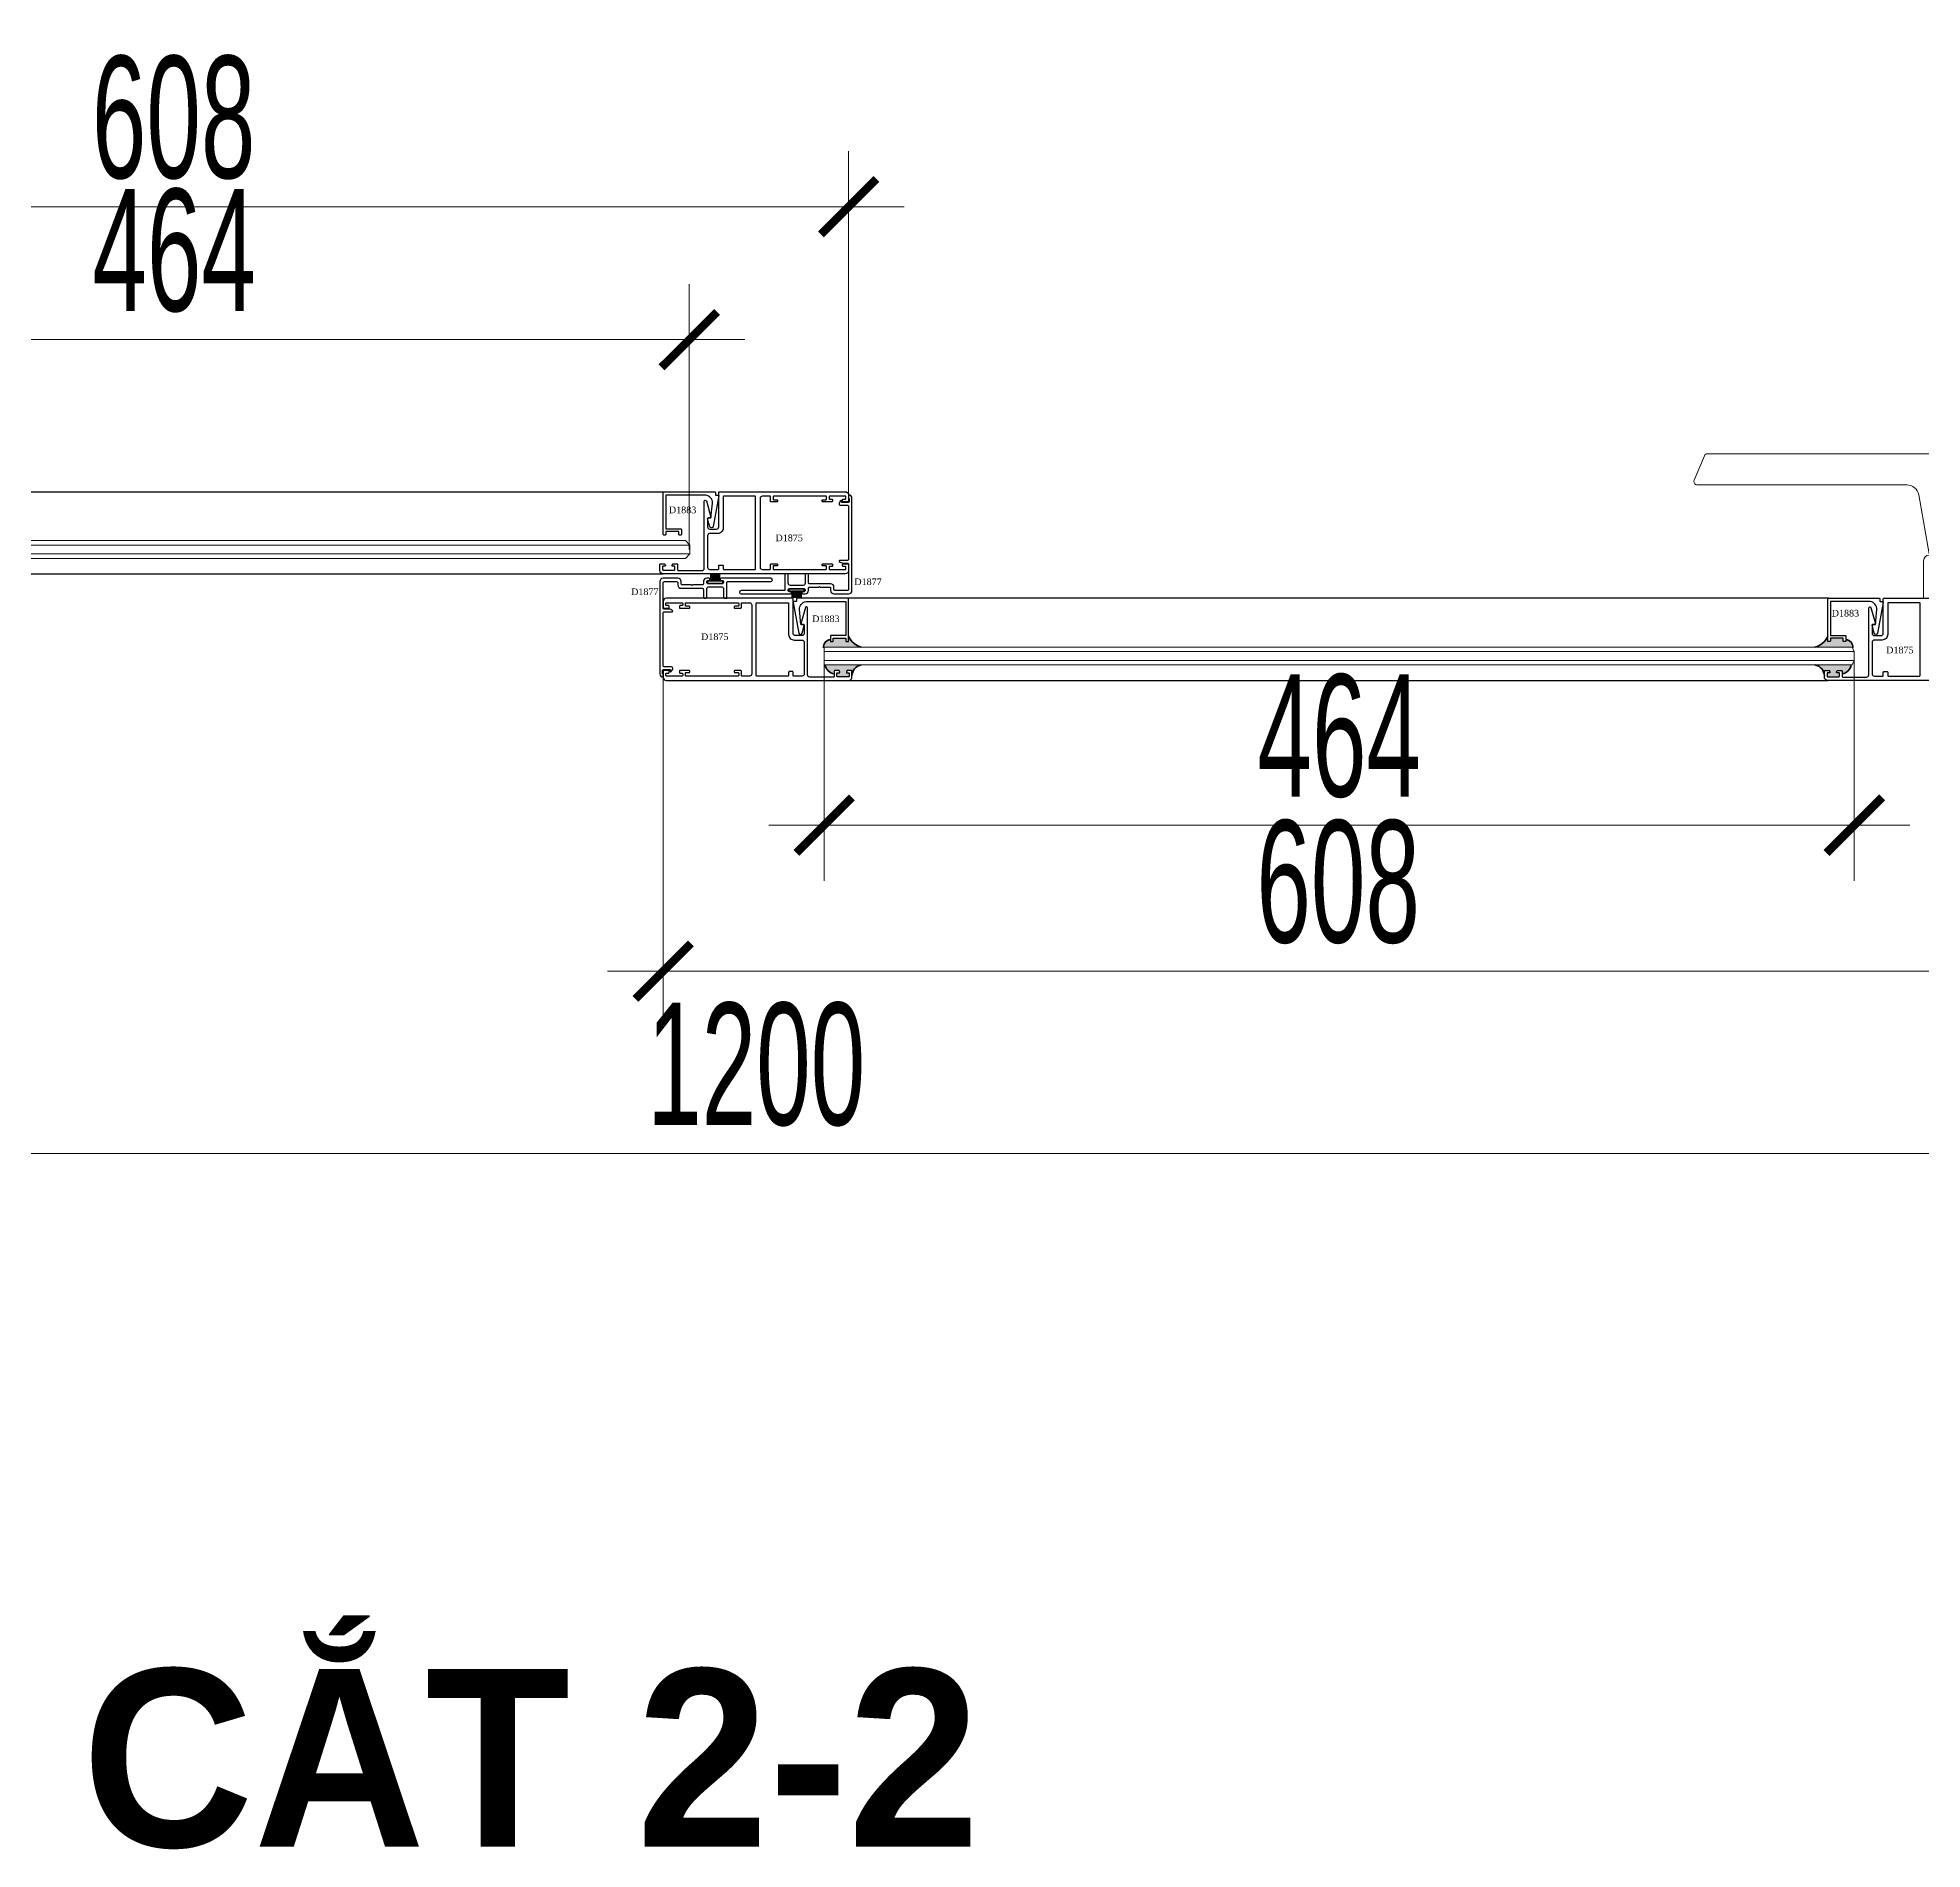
# Model space of a CAD drawing. Header units: millimetres. Extents: x 1336014 to 2939047, y -333549 to -60566.
# Drawn here: x 1472738 to 1473587, y -217463 to -216648 of the extents above; entities that cross this region are included whole.
import ezdxf

# ---------------------------------------------------------------- set-up
doc = ezdxf.new("R2010")
doc.units = ezdxf.units.MM
doc.header["$MEASUREMENT"] = 0
for name, color, linetype, lineweight in [('01.Cut', 255, 'Continuous', 35), ('08.Dim', 156, 'Continuous', 15), ('Cycad-DIM', 7, 'Continuous', 13), ('Khóa cửa nhôm', 56, 'Continuous', 5), ('kính', 54, 'Continuous', 9)]:
    doc.layers.add(name, color=color, linetype=linetype, lineweight=lineweight)
doc.layers.add('I. Hatch', color=8, linetype='Continuous')
doc.styles.add('(Mark cn big5)', font='', dxfattribs={"height": 9})
doc.styles.add('AVANH-B', font='')
doc.styles.add('TT5_Text Dim', font='hoatbif.shx', dxfattribs={"width": 0.6})
doc.styles.get('(Mark cn big5)').set_extended_font_data('经典宋体繁')
doc.styles.get('AVANH-B').set_extended_font_data('.VnAvantH', bold=True)
doc.dimstyles.new('TT5_Dim 1-25', dxfattribs={"dimscale": 25, "dimtxt": 2.2, "dimasz": 1, "dimexe": 1, "dimexo": 0, "dimgap": 0.5, "dimtad": 1, "dimdec": 0, "dimzin": 0, "dimdsep": 46, "dimtxsty": 'TT5_Text Dim', "dimblk": 'ARCHTICK', "dimcen": 0, "dimdle": 1, "dimclrd": 256, "dimclre": 256, "dimclrt": 1, "dimadec": 0, "dimazin": 0, "dimtfac": 0.015, "dimtdec": 0, "dimtix": 1, "dimtmove": 2, "dimatfit": 3, "dimldrblk": 'DOT', "dimfxl": 1, "dimtolj": 1, "dimtzin": 0, "dimlwd": -1, "dimlwe": -1, "dimarcsym": 1})

# ---------------------------------------------------------------- blocks, each defined once
blk = doc.blocks.new('Long nheo cánh cửa lùa SC95')
for p, q in [((-1.98, -1.1), (-1.98, -4.1)), ((-1.48, -1.1), (-1.48, -4.1)), ((-0.98, -1.1), (-0.98, -4.1)), ((-0.48, -1.1), (-0.48, -4.1)), ((0.02, -1.1), (0.02, -4.1)), ((0.52, -1.1), (0.52, -4.1)), ((1.02, -1.1), (1.02, -4.1)), ((1.52, -1.1), (1.52, -4.1)), ((2.02, -1.1), (2.02, -4.1))]:
    blk.add_line(p, q)
blk.add_lwpolyline([(3.47, 0), (3.47, -1.1), (-3.47, -1.1), (-3.47, 0)], close=True)
blk = doc.blocks.new('_ARCHTICK')
at = {"const_width": 0.15}
blk.add_lwpolyline([(-0.5, -0.5), (0.5, 0.5)], dxfattribs=at)
blk = doc.blocks.new('*D2208')
at = {"layer": '08.Dim', "ltscale": 200, "transparency": 16777216}
for p, q in [((1472567.95, -216878.03), (1472567.95, -216758.55)), ((1473031.71, -216878.03), (1473031.71, -216758.55)), ((1472542.95, -216783.55), (1473056.71, -216783.55))]:
    blk.add_line(p, q, dxfattribs=at)
at = {"layer": 'Defpoints', "color": 0, "ltscale": 200, "transparency": 16777216}
for p in [(1473031.71, -216783.55), (1472567.95, -216878.03), (1473031.71, -216878.03)]:
    blk.add_point(p, dxfattribs=at)
at = {"layer": '08.Dim', "ltscale": 200, "transparency": 16777216, "xscale": 25, "yscale": 25, "zscale": 25, "rotation": 180}
blk.add_blockref('_ARCHTICK', (1472567.95, -216783.55), dxfattribs=at)
at = {"layer": '08.Dim', "ltscale": 200, "transparency": 16777216, "xscale": 25, "yscale": 25, "zscale": 25}
blk.add_blockref('_ARCHTICK', (1473031.71, -216783.55), dxfattribs=at)
at = {"layer": '08.Dim', "color": 1, "ltscale": 200, "transparency": 16777216, "insert": (1472799.83, -216743.55), "char_height": 55, "attachment_point": 5, "style": 'TT5_Text Dim'}
blk.add_mtext('\\A1;464', dxfattribs=at)
blk = doc.blocks.new('_DOT')
blk.add_line((-0.5, 0), (-1, 0))
at = {"const_width": 0.5}
blk.add_lwpolyline([(-0.25, 0, 1), (0.25, 0, 1)], format="xyb", close=True, dxfattribs=at)
blk = doc.blocks.new('*D2209')
at = {"layer": '08.Dim', "ltscale": 200, "transparency": 16777216}
for p, q in [((1473092.46, -216926.03), (1473092.46, -217027.15)), ((1473556.21, -216926.03), (1473556.21, -217027.15)), ((1473067.46, -217002.15), (1473581.21, -217002.15))]:
    blk.add_line(p, q, dxfattribs=at)
at = {"layer": 'Defpoints', "color": 0, "ltscale": 200, "transparency": 16777216}
for p in [(1473092.46, -216926.03), (1473556.21, -216926.03), (1473556.21, -217002.15)]:
    blk.add_point(p, dxfattribs=at)
at = {"layer": '08.Dim', "ltscale": 200, "transparency": 16777216, "xscale": 25, "yscale": 25, "zscale": 25, "rotation": 180}
blk.add_blockref('_ARCHTICK', (1473092.46, -217002.15), dxfattribs=at)
at = {"layer": '08.Dim', "ltscale": 200, "transparency": 16777216, "xscale": 25, "yscale": 25, "zscale": 25}
blk.add_blockref('_ARCHTICK', (1473556.21, -217002.15), dxfattribs=at)
at = {"layer": '08.Dim', "color": 1, "ltscale": 200, "transparency": 16777216, "insert": (1473324.33, -216962.15), "char_height": 55, "attachment_point": 5, "style": 'TT5_Text Dim'}
blk.add_mtext('\\A1;464', dxfattribs=at)
blk = doc.blocks.new('*D2210')
at = {"layer": '08.Dim', "ltscale": 200, "transparency": 16777216}
for p, q in [((1473019.96, -216934.95), (1473019.96, -217092.87)), ((1473627.71, -216934.17), (1473627.71, -217092.87)), ((1473652.71, -217067.87), (1472994.96, -217067.87))]:
    blk.add_line(p, q, dxfattribs=at)
at = {"layer": 'Defpoints', "color": 0, "ltscale": 200, "transparency": 16777216}
for p in [(1473019.96, -216934.95), (1473627.71, -216934.17), (1473019.96, -217067.87)]:
    blk.add_point(p, dxfattribs=at)
at = {"layer": '08.Dim', "ltscale": 200, "transparency": 16777216, "xscale": 25, "yscale": 25, "zscale": 25, "rotation": 180}
blk.add_blockref('_ARCHTICK', (1473019.96, -217067.87), dxfattribs=at)
at = {"layer": '08.Dim', "ltscale": 200, "transparency": 16777216, "xscale": 25, "yscale": 25, "zscale": 25}
blk.add_blockref('_ARCHTICK', (1473627.71, -217067.87), dxfattribs=at)
at = {"layer": '08.Dim', "color": 1, "ltscale": 200, "transparency": 16777216, "insert": (1473323.84, -217027.87), "char_height": 55, "attachment_point": 5, "style": 'TT5_Text Dim'}
blk.add_mtext('\\A1;608', dxfattribs=at)
blk = doc.blocks.new('*D2211')
at = {"layer": '08.Dim', "ltscale": 200, "transparency": 16777216}
for p, q in [((1472495.72, -216854.03), (1472495.72, -216698.69)), ((1473103.47, -216853.53), (1473103.47, -216698.69)), ((1472470.72, -216723.69), (1473128.47, -216723.69))]:
    blk.add_line(p, q, dxfattribs=at)
at = {"layer": 'Defpoints', "color": 0, "ltscale": 200, "transparency": 16777216}
for p in [(1473103.47, -216723.69), (1472495.72, -216854.03), (1473103.47, -216853.53)]:
    blk.add_point(p, dxfattribs=at)
at = {"layer": '08.Dim', "ltscale": 200, "transparency": 16777216, "xscale": 25, "yscale": 25, "zscale": 25, "rotation": 180}
blk.add_blockref('_ARCHTICK', (1472495.72, -216723.69), dxfattribs=at)
at = {"layer": '08.Dim', "ltscale": 200, "transparency": 16777216, "xscale": 25, "yscale": 25, "zscale": 25}
blk.add_blockref('_ARCHTICK', (1473103.47, -216723.69), dxfattribs=at)
at = {"layer": '08.Dim', "color": 1, "ltscale": 200, "transparency": 16777216, "insert": (1472799.59, -216683.69), "char_height": 55, "attachment_point": 5, "style": 'TT5_Text Dim'}
blk.add_mtext('\\A1;608', dxfattribs=at)
blk = doc.blocks.new('*D2212')
at = {"layer": '08.Dim', "ltscale": 200, "transparency": 16777216}
for p, q in [((1472461.98, -216939.81), (1472461.98, -217175.03)), ((1473661.71, -216939.83), (1473661.71, -217175.03)), ((1472436.98, -217150.03), (1473686.71, -217150.03))]:
    blk.add_line(p, q, dxfattribs=at)
at = {"layer": 'Defpoints', "color": 0, "ltscale": 200, "transparency": 16777216}
for p in [(1472461.98, -216939.81), (1473661.71, -216939.83), (1473661.71, -217150.03)]:
    blk.add_point(p, dxfattribs=at)
at = {"layer": '08.Dim', "ltscale": 200, "transparency": 16777216, "xscale": 25, "yscale": 25, "zscale": 25, "rotation": 180}
blk.add_blockref('_ARCHTICK', (1472461.98, -217150.03), dxfattribs=at)
at = {"layer": '08.Dim', "ltscale": 200, "transparency": 16777216, "xscale": 25, "yscale": 25, "zscale": 25}
blk.add_blockref('_ARCHTICK', (1473661.71, -217150.03), dxfattribs=at)
at = {"layer": '08.Dim', "color": 1, "ltscale": 200, "transparency": 16777216, "insert": (1473061.84, -217110.03), "char_height": 55, "attachment_point": 5, "style": 'TT5_Text Dim'}
blk.add_mtext('\\A1;1200', dxfattribs=at)
blk = doc.blocks.new('tay nam khoa cua truot xingfa 95')
at = {"linetype": 'Continuous'}
h = blk.add_hatch(dxfattribs=at)
h.set_pattern_fill('ANSI31', color=28, scale=0.6, style=0)
h.set_pattern_definition([(45, (-5592.2417, 6701.1846), (-1.3470384, 1.3470384), [])])
h.paths.add_polyline_path([(-22.34, -35.1), (-22.34, -37.85), (-18.34, -37.85), (-18.34, -35.6), (-20.34, -35.6), (-20.34, -33.35), (-32.34, -33.35), (-32.34, -35.1)])
h.paths.add_polyline_path([(-20.34, -49.85), (-20.34, -47.6), (-18.34, -47.6), (-18.34, -44.85), (-22.34, -44.85), (-22.34, -47.6), (-32.34, -47.6), (-32.34, -49.85)])
for p, q in [((-5.15, 42.98), (-13.5, 0)), ((113.26, 45), (-2.69, 45)), ((119.31, 33.09), (114.65, 44.09)), ((13.5, 0), (18.16, 26.46)), ((117.93, 31), (23.58, 31)), ((-13.5, 0), (13.5, 0)), ((13.25, 0), (-13.25, 0)), ((-10.03, 0), (10.43, 0)), ((10.43, 0), (13.5, 0)), ((-16, -20.2), (-16, -3.2)), ((-13.5, -0.7), (-11.5, -0.7)), ((11.5, -0.7), (13.5, -0.7)), ((16, -20.2), (16, -3.2)), ((-5.46, -43.2), (-5.46, -20.2)), ((-1.96, -47.5), (-1.96, -20.2)), ((-15.46, -39.1), (-7.71, -33.93)), ((-8.63, -32.27), (0.21, -32.27)), ((-7.71, -49.77), (-7.71, -32.27)), ((-4.3, -32.27), (0.25, -32.27)), ((-1.71, -49.77), (-1.71, -32.27)), ((-31.21, -41.23), (-31.21, -42.3)), ((-30.85, -40.47), (-26.13, -36.5)), ((-25.48, -36.27), (-22.71, -36.27)), ((-22.71, -39.27), (-22.71, -36.27)), ((-22.71, -39.27), (-16.01, -39.27)), ((-7.71, -38.74), (-12.26, -41.78)), ((-5.46, -36.7), (-7.46, -36.7)), ((-7.46, -41.2), (-7.46, -36.7)), ((-5.46, -41.2), (-7.46, -41.2)), ((-5.46, -40.33), (-5.46, -43.2)), ((-5.46, -43.2), (-5.46, -41.2)), ((-1.96, -36.03), (-1.96, -49.77)), ((-1.71, -42.27), (-1.71, -44.77)), ((-1.71, -42.27), (0.25, -42.27)), ((-30.85, -43.07), (-26.13, -47.03)), ((-22.71, -47.27), (-25.48, -47.27)), ((-22.71, -47.27), (-22.71, -44.27)), ((-22.71, -44.27), (-16.12, -44.27)), ((-14.5, -45.47), (-15.42, -44.56)), ((-13.8, -45.77), (-7.71, -45.77)), ((-12.71, -42.61), (-12.71, -45.77)), ((-1.71, -49.77), (-8.11, -49.77)), ((-4.16, -43.2), (-5.46, -43.2)), ((-4.16, -47.5), (-4.16, -43.2)), ((-1.96, -47.5), (-4.16, -47.5))]:
    blk.add_line(p, q, dxfattribs=at)
blk.add_line((-16, -20.2), (16, -20.2))
at = {"color": 28, "linetype": 'Continuous'}
for p, q in [((-20.34, -33.35), (-32.34, -33.35)), ((-32.34, -49.85), (-32.34, -33.35)), ((-20.34, -35.6), (-20.34, -33.35)), ((-22.34, -35.1), (-32.34, -35.1)), ((-22.34, -35.1), (-22.34, -37.85)), ((-18.34, -37.85), (-22.34, -37.85)), ((-18.34, -35.6), (-20.34, -35.6)), ((-18.34, -35.6), (-18.34, -47.6)), ((-22.34, -47.6), (-32.34, -47.6)), ((-32.34, -49.85), (-20.34, -49.85)), ((-22.34, -44.85), (-22.34, -47.6)), ((-18.34, -44.85), (-22.34, -44.85)), ((-20.34, -47.6), (-20.34, -49.85)), ((-20.34, -47.6), (-18.34, -47.6))]:
    blk.add_line(p, q, dxfattribs=at)
at = {"linetype": 'Continuous'}
for centre, radius, start, end in [((-2.69, 42.5), 2.5, 90, 169), ((113.26, 43.5), 1.5, 23, 89.99936), ((23.58, 25.5), 5.5, 90.00003, 170), ((117.93, 32.5), 1.5, 269.99984, 23), ((-11.5, 0.8), 1.5, 270, 327.76905), ((-11.3, 0.8), 1.5, 270, 327.76905), ((11.5, 0.8), 1.5, 212.23095, 270), ((11.7, 0.8), 1.5, 212.23095, 270), ((-13.5, -3.2), 2.5, 90, 180), ((13.5, -3.2), 2.5, 0, 90), ((110.79, -37.27), 120, 177.84191, 178.87853), ((-8.63, -32.77), 0.5, 90, 177.84191), ((-30.21, -41.23), 1, 130, 180), ((-30.21, -42.3), 1, 180, 230), ((-25.48, -37.27), 1, 90, 130), ((-16.01, -38.27), 1, 270, 303.69007), ((-11.71, -42.61), 1, 123.69007, 180), ((-25.48, -46.27), 1, 230, 270), ((-16.12, -45.27), 1, 45, 90), ((-13.8, -44.77), 1, 225, 270), ((110.79, -37.27), 120, 184.06185, 185.76326), ((-8.11, -49.27), 0.5, 185.76326, 270)]:
    blk.add_arc(centre, radius, start, end, dxfattribs=at)

msp = doc.modelspace()

# ---------------------------------------------------------------- hatches: boundary and pattern name
at = {"layer": '01.Cut'}
for points in [[(1473103.45, -216917.1), (1473103.45, -216919.23, -0.414214), (1473103.15, -216919.53), (1473102.55, -216919.53, -0.414214), (1473102.25, -216919.23), (1473102.25, -216917.98), (1473096.45, -216917.98), (1473096.45, -216919.23, -0.414214), (1473096.15, -216919.53), (1473095.55, -216919.53, -0.414214), (1473095.25, -216919.23), (1473095.25, -216918.64, 0.424996), (1473092.22, -216922.27), (1473092.46, -216922.03), (1473109.17, -216922.03, -0.234607)], [(1473544.22, -216917.1), (1473544.22, -216919.23, 0.414214), (1473544.52, -216919.53), (1473545.12, -216919.53, 0.414214), (1473545.42, -216919.23), (1473545.42, -216917.98), (1473551.22, -216917.98), (1473551.22, -216919.23, 0.414214), (1473551.52, -216919.53), (1473552.12, -216919.53, 0.414214), (1473552.42, -216919.23), (1473552.42, -216918.64, -0.424996), (1473555.45, -216922.27), (1473555.21, -216922.03), (1473538.5, -216922.03, 0.234607)], [(1473109.17, -216930.03), (1473092.91, -216930.03, 0.317646), (1473096.96, -216934.03), (1473096.96, -216932.83, -0.414214), (1473097.26, -216932.53), (1473099.02, -216932.53, -0.339454), (1473099.31, -216932.75), (1473099.45, -216933.27, -0.493145), (1473099.26, -216933.53), (1473098.46, -216933.53, 0.414214), (1473098.16, -216933.83), (1473098.16, -216935.03, 0.414214), (1473098.46, -216935.33), (1473103.46, -216935.33, 0.414214), (1473103.76, -216935.03), (1473103.76, -216933.83, 0.414214), (1473103.46, -216933.53), (1473102.66, -216933.53, -0.493145), (1473102.47, -216933.27), (1473102.61, -216932.75, -0.339454), (1473102.9, -216932.53), (1473104.66, -216932.53, -0.414214), (1473104.96, -216932.83), (1473104.96, -216934.99, -0.367208)], [(1473538.5, -216930.03), (1473554.76, -216930.03, -0.317646), (1473550.71, -216934.03), (1473550.71, -216932.83, 0.414214), (1473550.41, -216932.53), (1473548.65, -216932.53, 0.339454), (1473548.36, -216932.75), (1473548.22, -216933.27, 0.493145), (1473548.41, -216933.53), (1473549.21, -216933.53, -0.414214), (1473549.51, -216933.83), (1473549.51, -216935.03, -0.414214), (1473549.21, -216935.33), (1473544.21, -216935.33, -0.414214), (1473543.91, -216935.03), (1473543.91, -216933.83, -0.414214), (1473544.21, -216933.53), (1473545.01, -216933.53, 0.493145), (1473545.2, -216933.27), (1473545.06, -216932.75, 0.339454), (1473544.77, -216932.53), (1473543.01, -216932.53, 0.414214), (1473542.71, -216932.83), (1473542.71, -216934.99, 0.367208)]]:
    msp.add_hatch(color=256, dxfattribs=at).paths.add_polyline_path(points)

# ---------------------------------------------------------------- linework, layer by layer
at = {"layer": '01.Cut', "lineweight": 25}
for points in [[(1473026.17, -216884.53, -0.414214), (1473026.47, -216884.83), (1473026.47, -216887.23, 0.414214), (1473026.77, -216887.53), (1473037.47, -216887.53, 0.414214), (1473038.47, -216886.53), (1473038.47, -216856.33, -0.873366), (1473039.45, -216856.19), (1473041.46, -216863.45, -0.49569), (1473041.17, -216863.83), (1473040.27, -216863.83, 0.414214), (1473039.97, -216864.13), (1473039.97, -216867.83, 0.414214), (1473040.97, -216868.83), (1473043.97, -216868.83, 0.414214), (1473044.97, -216867.83), (1473044.97, -216852.33, -0.414214), (1473045.27, -216852.03), (1473101.97, -216852.03, -0.414214), (1473103.47, -216853.53), (1473103.47, -216856.23, -0.414214), (1473103.17, -216856.53), (1473101.07, -216856.53, -0.414214), (1473100.77, -216856.23), (1473100.77, -216855.63, -0.414214), (1473101.07, -216855.33), (1473101.97, -216855.33, 0.414214), (1473102.27, -216855.03), (1473102.27, -216854.33, 0.414214), (1473101.97, -216854.03), (1473094.97, -216854.03, 0.414214), (1473094.67, -216854.33), (1473094.67, -216855.03, 0.414214), (1473094.97, -216855.33), (1473095.87, -216855.33, -0.414214), (1473096.17, -216855.63), (1473096.17, -216856.23, -0.414214), (1473095.87, -216856.53), (1473093.47, -216856.53), (1473091.77, -216856.53, -0.414214), (1473091.47, -216856.23), (1473091.47, -216855.93, -0.414214), (1473091.77, -216855.63), (1473093.17, -216855.63, 0.414214), (1473093.47, -216855.33), (1473093.47, -216854.33, 0.414214), (1473093.17, -216854.03), (1473069.77, -216854.03, 0.414214), (1473069.47, -216854.33), (1473069.47, -216855.33, 0.414214), (1473069.77, -216855.63), (1473071.17, -216855.63, -0.414214), (1473071.47, -216855.93), (1473071.47, -216856.23, -0.414214), (1473071.17, -216856.53), (1473068.57, -216856.53, -0.414214), (1473068.27, -216856.23), (1473068.27, -216854.33, 0.414214), (1473067.97, -216854.03), (1473064.57, -216854.03, 0.414214), (1473063.57, -216855.03), (1473063.57, -216886.03, 0.414214), (1473064.57, -216887.03), (1473067.97, -216887.03, 0.414214), (1473068.27, -216886.73), (1473068.27, -216884.83, -0.414214), (1473068.57, -216884.53), (1473071.17, -216884.53, -0.414214), (1473071.47, -216884.83), (1473071.47, -216885.13, -0.414214), (1473071.17, -216885.43), (1473069.77, -216885.43, 0.414214), (1473069.47, -216885.73), (1473069.47, -216886.73, 0.414214), (1473069.77, -216887.03), (1473093.17, -216887.03, 0.414214), (1473093.47, -216886.73), (1473093.47, -216885.73, 0.414214), (1473093.17, -216885.43), (1473091.77, -216885.43, -0.414214), (1473091.47, -216885.13), (1473091.47, -216884.83, -0.414214), (1473091.77, -216884.53), (1473093.47, -216884.53), (1473095.87, -216884.53, -0.414214), (1473096.17, -216884.83), (1473096.17, -216885.43, -0.414214), (1473095.87, -216885.73), (1473094.97, -216885.73, 0.414214), (1473094.67, -216886.03), (1473094.67, -216886.73, 0.414214), (1473094.97, -216887.03), (1473101.97, -216887.03, 0.414214), (1473102.27, -216886.73), (1473102.27, -216886.03, 0.414214), (1473101.97, -216885.73), (1473101.07, -216885.73, -0.414214), (1473100.77, -216885.43), (1473100.77, -216884.83, -0.414214), (1473101.07, -216884.53), (1473103.17, -216884.53, -0.414214), (1473103.47, -216884.83), (1473103.47, -216887.53, -0.414214), (1473101.97, -216889.03), (1473019.97, -216889.03, -0.414214), (1473018.47, -216887.53), (1473018.47, -216884.83, -0.414214), (1473018.77, -216884.53), (1473020.53, -216884.53, -0.339454), (1473020.82, -216884.75), (1473020.96, -216885.28, -0.493145), (1473020.77, -216885.53), (1473019.97, -216885.53, 0.414214), (1473019.67, -216885.83), (1473019.67, -216887.03, 0.414214), (1473019.97, -216887.33), (1473024.97, -216887.33, 0.414214), (1473025.27, -216887.03), (1473025.27, -216885.83, 0.414214), (1473024.97, -216885.53), (1473024.17, -216885.53, -0.493145), (1473023.98, -216885.28), (1473024.12, -216884.75, -0.339454), (1473024.41, -216884.53)], [(1473061.27, -216854.03), (1473047.27, -216854.03, 0.414214), (1473046.97, -216854.33), (1473046.97, -216868.33, -0.414214), (1473044.47, -216870.83), (1473040.97, -216870.83, 0.414214), (1473039.97, -216871.83), (1473039.97, -216886.03, 0.414214), (1473040.97, -216887.03), (1473044.67, -216887.03, 0.414214), (1473044.97, -216886.73), (1473044.97, -216885.33, -0.414214), (1473045.27, -216885.03), (1473046.67, -216885.03, -0.414214), (1473046.97, -216885.33), (1473046.97, -216886.73, 0.414214), (1473047.27, -216887.03), (1473061.27, -216887.03, 0.414214), (1473061.57, -216886.73), (1473061.57, -216854.33, 0.414214)], [(1473097.26, -216932.52, 0.414214), (1473096.96, -216932.82), (1473096.96, -216935.22, -0.414214), (1473096.66, -216935.52), (1473085.96, -216935.52, -0.414214), (1473084.96, -216934.52), (1473084.96, -216904.32, 0.873366), (1473083.98, -216904.19), (1473081.97, -216911.44, 0.49569), (1473082.26, -216911.82), (1473083.16, -216911.82, -0.414214), (1473083.46, -216912.12), (1473083.46, -216915.82, -0.414214), (1473082.46, -216916.82), (1473079.46, -216916.82, -0.414214), (1473078.46, -216915.82), (1473078.46, -216900.32, 0.414214), (1473078.16, -216900.02), (1473021.46, -216900.02, 0.414214), (1473019.96, -216901.52), (1473019.96, -216904.22, 0.414214), (1473020.26, -216904.52), (1473022.36, -216904.52, 0.414214), (1473022.66, -216904.22), (1473022.66, -216903.62, 0.414214), (1473022.36, -216903.32), (1473021.46, -216903.32, -0.414214), (1473021.16, -216903.02), (1473021.16, -216902.32, -0.414214), (1473021.46, -216902.02), (1473028.46, -216902.02, -0.414214), (1473028.76, -216902.32), (1473028.76, -216903.02, -0.414214), (1473028.46, -216903.32), (1473027.56, -216903.32, 0.414214), (1473027.26, -216903.62), (1473027.26, -216904.22, 0.414214), (1473027.56, -216904.52), (1473029.96, -216904.52), (1473031.66, -216904.52, 0.414214), (1473031.96, -216904.22), (1473031.96, -216903.92, 0.414214), (1473031.66, -216903.62), (1473030.26, -216903.62, -0.414214), (1473029.96, -216903.32), (1473029.96, -216902.32, -0.414214), (1473030.26, -216902.02), (1473053.66, -216902.02, -0.414214), (1473053.96, -216902.32), (1473053.96, -216903.32, -0.414214), (1473053.66, -216903.62), (1473052.26, -216903.62, 0.414214), (1473051.96, -216903.92), (1473051.96, -216904.22, 0.414214), (1473052.26, -216904.52), (1473054.86, -216904.52, 0.414214), (1473055.16, -216904.22), (1473055.16, -216902.32, -0.414214), (1473055.46, -216902.02), (1473058.86, -216902.02, -0.414214), (1473059.86, -216903.02), (1473059.86, -216934.02, -0.414214), (1473058.86, -216935.02), (1473055.46, -216935.02, -0.414214), (1473055.16, -216934.72), (1473055.16, -216932.82, 0.414214), (1473054.86, -216932.52), (1473052.26, -216932.52, 0.414214), (1473051.96, -216932.82), (1473051.96, -216933.12, 0.414214), (1473052.26, -216933.42), (1473053.66, -216933.42, -0.414214), (1473053.96, -216933.72), (1473053.96, -216934.72, -0.414214), (1473053.66, -216935.02), (1473030.26, -216935.02, -0.414214), (1473029.96, -216934.72), (1473029.96, -216933.72, -0.414214), (1473030.26, -216933.42), (1473031.66, -216933.42, 0.414214), (1473031.96, -216933.12), (1473031.96, -216932.82, 0.414214), (1473031.66, -216932.52), (1473029.96, -216932.52), (1473027.56, -216932.52, 0.414214), (1473027.26, -216932.82), (1473027.26, -216933.42, 0.414214), (1473027.56, -216933.72), (1473028.46, -216933.72, -0.414214), (1473028.76, -216934.02), (1473028.76, -216934.72, -0.414214), (1473028.46, -216935.02), (1473021.46, -216935.02, -0.414214), (1473021.16, -216934.72), (1473021.16, -216934.02, -0.414214), (1473021.46, -216933.72), (1473022.36, -216933.72, 0.414214), (1473022.66, -216933.42), (1473022.66, -216932.82, 0.414214), (1473022.36, -216932.52), (1473020.26, -216932.52, 0.414214), (1473019.96, -216932.82), (1473019.96, -216935.52, 0.414214), (1473021.46, -216937.02), (1473103.46, -216937.02, 0.414214), (1473104.96, -216935.52), (1473104.96, -216932.82, 0.414214), (1473104.66, -216932.52), (1473102.9, -216932.52, 0.339454), (1473102.61, -216932.75), (1473102.47, -216933.27, 0.493145), (1473102.66, -216933.52), (1473103.46, -216933.52, -0.414214), (1473103.76, -216933.82), (1473103.76, -216935.02, -0.414214), (1473103.46, -216935.32), (1473098.46, -216935.32, -0.414214), (1473098.16, -216935.02), (1473098.16, -216933.82, -0.414214), (1473098.46, -216933.52), (1473099.26, -216933.52, 0.493145), (1473099.45, -216933.27), (1473099.31, -216932.75, 0.339454), (1473099.02, -216932.52)], [(1473062.16, -216902.02), (1473076.16, -216902.02, -0.414214), (1473076.46, -216902.32), (1473076.46, -216916.32, 0.414214), (1473078.96, -216918.82), (1473082.46, -216918.82, -0.414214), (1473083.46, -216919.82), (1473083.46, -216934.02, -0.414214), (1473082.46, -216935.02), (1473078.76, -216935.02, -0.414214), (1473078.46, -216934.72), (1473078.46, -216933.32, 0.414214), (1473078.16, -216933.02), (1473076.76, -216933.02, 0.414214), (1473076.46, -216933.32), (1473076.46, -216934.72, -0.414214), (1473076.16, -216935.02), (1473062.16, -216935.02, -0.414214), (1473061.86, -216934.72), (1473061.86, -216902.32, -0.414214)], [(1473585.51, -216902.02), (1473571.52, -216902.02, 0.414214), (1473571.22, -216902.32), (1473571.22, -216916.32, -0.414214), (1473568.72, -216918.82), (1473565.22, -216918.82, 0.414214), (1473564.22, -216919.82), (1473564.22, -216934.02, 0.414214), (1473565.22, -216935.02), (1473568.92, -216935.02, 0.414214), (1473569.22, -216934.72), (1473569.22, -216933.32, -0.414214), (1473569.52, -216933.02), (1473570.92, -216933.02, -0.414214), (1473571.22, -216933.32), (1473571.22, -216934.72, 0.414214), (1473571.52, -216935.02), (1473585.51, -216935.02, 0.414214), (1473585.81, -216934.72), (1473585.81, -216902.32, 0.414214)]]:
    msp.add_lwpolyline(points, format="xyb", close=True, dxfattribs=at)
at = {"layer": '01.Cut', "color": 6, "lineweight": 25}
for points in [[(1473020.28, -216852.03), (1473043.17, -216852.03, -0.414214), (1473043.47, -216852.33), (1473043.47, -216853.23, 0.414214), (1473043.77, -216853.53), (1473044.67, -216853.53, -0.467924), (1473044.96, -216853.88), (1473042.4, -216867.71, -0.800406), (1473040.93, -216867.77), (1473039.98, -216864.21, -0.493145), (1473040.27, -216863.83), (1473041.47, -216863.83), (1473042.15, -216857.12, 0.380274), (1473039.16, -216853.53), (1473021.18, -216853.53), (1473021.18, -216868.78), (1473027.88, -216868.78, -0.414214), (1473028.18, -216869.08), (1473028.18, -216871.23, -0.414214), (1473027.88, -216871.53), (1473027.28, -216871.53, -0.414214), (1473026.98, -216871.23), (1473026.98, -216869.98), (1473021.18, -216869.98), (1473021.18, -216871.23, -0.414214), (1473020.88, -216871.53), (1473020.28, -216871.53, -0.414214), (1473019.98, -216871.23), (1473019.98, -216852.33, -0.414214)], [(1473083.37, -216897.03), (1473082.87, -216897.03, 0.414214), (1473082.37, -216897.53), (1473082.37, -216897.53, 0.414214), (1473082.87, -216898.03), (1473083.87, -216898.03, 0.414214), (1473085.37, -216896.53), (1473085.37, -216895.53, -0.414214), (1473085.87, -216895.03), (1473090.07, -216895.03), (1473090.37, -216894.73), (1473090.67, -216895.03), (1473094.87, -216895.03, -0.414214), (1473095.37, -216895.53), (1473095.37, -216896.53, 0.414214), (1473096.87, -216898.03), (1473103.47, -216898.03, 0.414214), (1473104.97, -216896.53), (1473104.97, -216855.03, 0.414214), (1473103.47, -216853.53), (1473103.47, -216855.03), (1473103.77, -216855.03), (1473103.77, -216856.43, -0.414214), (1473103.27, -216856.93), (1473100.37, -216856.93), (1473100.37, -216856.23, 0.767327), (1473099.81, -216856.08), (1473099.17, -216857.19), (1473099.17, -216857.63, 0.414214), (1473099.67, -216858.13), (1473102.97, -216858.13, -0.414214), (1473103.47, -216858.63), (1473103.47, -216882.43, -0.414214), (1473102.97, -216882.93), (1473099.47, -216882.93, 0.678695), (1473099.26, -216883.45, 0.191401), (1473100.98, -216884.13), (1473102.97, -216884.13, -0.414214), (1473103.47, -216884.63), (1473103.47, -216896.03, -0.414214), (1473102.97, -216896.53), (1473097.37, -216896.53, -0.414214), (1473096.87, -216896.03), (1473096.87, -216895.03, 0.414214), (1473095.37, -216893.53), (1473085.87, -216893.53, -0.414214), (1473085.37, -216893.03), (1473085.37, -216889.53, 0.414214), (1473084.87, -216889.03), (1473084.37, -216889.03, 0.414214), (1473083.87, -216889.53), (1473083.87, -216893.23, -0.414214), (1473082.87, -216894.23), (1473077.27, -216894.23, -0.414214), (1473076.27, -216893.23), (1473076.27, -216889.53, 0.414214), (1473075.77, -216889.03), (1473075.07, -216889.03, 0.414214), (1473074.77, -216889.33), (1473074.77, -216896.23, -0.414214), (1473074.47, -216896.53), (1473055.02, -216896.53, 0.413937), (1473054.27, -216897.28, 0.413937), (1473055.02, -216898.03), (1473077.27, -216898.03, 0.414214), (1473077.77, -216897.53, 0.414214), (1473077.27, -216897.03), (1473076.77, -216897.03, -0.414214), (1473076.27, -216896.53), (1473076.27, -216896.23, -0.414214), (1473076.77, -216895.73), (1473083.37, -216895.73, -0.414214), (1473083.87, -216896.23), (1473083.87, -216896.53, -0.414214)], [(1473040.06, -216892.02), (1473040.56, -216892.02, 0.414214), (1473041.06, -216891.52), (1473041.06, -216891.52, 0.414214), (1473040.56, -216891.02), (1473039.56, -216891.02, 0.414214), (1473038.06, -216892.52), (1473038.06, -216893.52, -0.414214), (1473037.56, -216894.02), (1473033.36, -216894.02), (1473033.06, -216894.32), (1473032.76, -216894.02), (1473028.56, -216894.02, -0.414214), (1473028.06, -216893.52), (1473028.06, -216892.52, 0.414214), (1473026.56, -216891.02), (1473019.96, -216891.02, 0.414214), (1473018.46, -216892.52), (1473018.46, -216934.02, 0.414214), (1473019.96, -216935.52), (1473019.96, -216934.02), (1473019.66, -216934.02), (1473019.66, -216932.62, -0.414214), (1473020.16, -216932.12), (1473023.06, -216932.12), (1473023.06, -216932.82, 0.767327), (1473023.62, -216932.97), (1473024.26, -216931.86), (1473024.26, -216931.42, 0.414214), (1473023.76, -216930.92), (1473020.46, -216930.92, -0.414214), (1473019.96, -216930.42), (1473019.96, -216906.62, -0.414214), (1473020.46, -216906.12), (1473023.96, -216906.12, 0.678695), (1473024.17, -216905.61, 0.191401), (1473022.45, -216904.92), (1473020.46, -216904.92, -0.414214), (1473019.96, -216904.42), (1473019.96, -216893.02, -0.414214), (1473020.46, -216892.52), (1473026.06, -216892.52, -0.414214), (1473026.56, -216893.02), (1473026.56, -216894.02, 0.414214), (1473028.06, -216895.52), (1473037.56, -216895.52, -0.414214), (1473038.06, -216896.02), (1473038.06, -216899.52, 0.414214), (1473038.56, -216900.02), (1473039.06, -216900.02, 0.414214), (1473039.56, -216899.52), (1473039.56, -216895.82, -0.414214), (1473040.56, -216894.82), (1473046.16, -216894.82, -0.414214), (1473047.16, -216895.82), (1473047.16, -216899.52, 0.414214), (1473047.66, -216900.02), (1473048.36, -216900.02, 0.414214), (1473048.66, -216899.72), (1473048.66, -216892.82, -0.414214), (1473048.96, -216892.52), (1473068.41, -216892.52, 0.413937), (1473069.16, -216891.77, 0.413937), (1473068.41, -216891.02), (1473046.16, -216891.02, 0.414214), (1473045.66, -216891.52, 0.414214), (1473046.16, -216892.02), (1473046.66, -216892.02, -0.414214), (1473047.16, -216892.52), (1473047.16, -216892.82, -0.414214), (1473046.66, -216893.32), (1473040.06, -216893.32, -0.414214), (1473039.56, -216892.82), (1473039.56, -216892.52, -0.414214)], [(1473103.15, -216900.02), (1473080.26, -216900.02, 0.414214), (1473079.96, -216900.32), (1473079.96, -216901.22, -0.414214), (1473079.66, -216901.52), (1473078.76, -216901.52, 0.467924), (1473078.46, -216901.88), (1473081.03, -216915.71, 0.800406), (1473082.5, -216915.77), (1473083.45, -216912.2, 0.493145), (1473083.16, -216911.82), (1473081.96, -216911.82), (1473081.28, -216905.11, -0.380274), (1473084.27, -216901.52), (1473102.25, -216901.52), (1473102.25, -216916.77), (1473095.55, -216916.77, 0.414214), (1473095.25, -216917.07), (1473095.25, -216919.22, 0.414214), (1473095.55, -216919.52), (1473096.15, -216919.52, 0.414214), (1473096.45, -216919.22), (1473096.45, -216917.97), (1473102.25, -216917.97), (1473102.25, -216919.22, 0.414214), (1473102.55, -216919.52), (1473103.15, -216919.52, 0.414214), (1473103.45, -216919.22), (1473103.45, -216900.32, 0.414214)], [(1473544.52, -216900.02), (1473567.42, -216900.02, -0.414214), (1473567.72, -216900.32), (1473567.72, -216901.22, 0.414214), (1473568.02, -216901.52), (1473568.92, -216901.52, -0.467924), (1473569.21, -216901.88), (1473566.64, -216915.71, -0.800406), (1473565.18, -216915.77), (1473564.23, -216912.2, -0.493145), (1473564.51, -216911.82), (1473565.71, -216911.82), (1473566.4, -216905.11, 0.380274), (1473563.41, -216901.52), (1473545.42, -216901.52), (1473545.42, -216916.77), (1473552.12, -216916.77, -0.414214), (1473552.42, -216917.07), (1473552.42, -216919.22, -0.414214), (1473552.12, -216919.52), (1473551.52, -216919.52, -0.414214), (1473551.22, -216919.22), (1473551.22, -216917.97), (1473545.42, -216917.97), (1473545.42, -216919.22, -0.414214), (1473545.12, -216919.52), (1473544.52, -216919.52, -0.414214), (1473544.22, -216919.22), (1473544.22, -216900.32, -0.414214)]]:
    msp.add_lwpolyline(points, format="xyb", close=True, dxfattribs=at)
at = {"layer": '01.Cut', "lineweight": 25}
msp.add_lwpolyline([(1473626.21, -216937.02), (1473544.22, -216937.02, -0.414214), (1473542.72, -216935.52), (1473542.72, -216932.82, -0.414214), (1473543.02, -216932.52), (1473544.78, -216932.52, -0.339454), (1473545.07, -216932.75), (1473545.21, -216933.27, -0.493145), (1473545.02, -216933.52), (1473544.22, -216933.52, 0.414214), (1473543.92, -216933.82), (1473543.92, -216935.02, 0.414214), (1473544.22, -216935.32), (1473549.22, -216935.32, 0.414214), (1473549.52, -216935.02), (1473549.52, -216933.82, 0.414214), (1473549.22, -216933.52), (1473548.42, -216933.52, -0.493145), (1473548.22, -216933.27), (1473548.36, -216932.75, -0.339454), (1473548.65, -216932.52), (1473550.42, -216932.52, -0.414214), (1473550.72, -216932.82), (1473550.72, -216935.22, 0.414214), (1473551.02, -216935.52), (1473561.72, -216935.52, 0.414214), (1473562.72, -216934.52), (1473562.72, -216904.32, -0.873366), (1473563.7, -216904.19), (1473565.71, -216911.44, -0.49569), (1473565.42, -216911.82), (1473564.52, -216911.82, 0.414214), (1473564.22, -216912.12), (1473564.22, -216915.82, 0.414214), (1473565.22, -216916.82), (1473568.22, -216916.82, 0.414214), (1473569.22, -216915.82), (1473569.22, -216900.32, -0.414214), (1473569.52, -216900.02), (1473626.21, -216900.02, -0.414214)], format="xyb", dxfattribs=at)
at = {"layer": '01.Cut', "ltscale": 0.15}
for centre, radius, start, end in [((1473095.48, -216921.92), 3.29, 94.01455, 186.11583), ((1473552.19, -216921.92), 3.29, 353.88417, 85.98545), ((1473097.76, -216929.16), 4.93, 190.14573, 260.63469), ((1473109.99, -216934.99), 5.03, 99.33848, 179.99302), ((1473537.68, -216934.99), 5.03, 0.00698, 80.66152), ((1473549.91, -216929.16), 4.93, 279.36531, 349.85427)]:
    msp.add_arc(centre, radius, start, end, dxfattribs=at)
at = {"layer": '01.Cut'}
for centre, start, end in [((1473111.28, -216913.8), 202.84147, 255.65435), ((1473536.39, -216913.8), 284.34565, 337.15853)]:
    msp.add_arc(centre, 8.49, start, end, dxfattribs=at)
at = {"layer": 'I. Hatch', "ltscale": 0.15}
for p, q in [((1472578.91, -216852.03), (1473020.28, -216852.03)), ((1472579.22, -216889.03), (1473019.97, -216889.03)), ((1473544.52, -216900.02), (1473102.97, -216900.02)), ((1473103.46, -216937.02), (1473544.22, -216937.02))]:
    msp.add_line(p, q, dxfattribs=at)
at = {"layer": 'kính'}
for points in [[(1473031.95, -216876.03), (1473029.95, -216874.03), (1472568.19, -216874.03), (1472568.19, -216876.03), (1472568.19, -216880.03), (1472568.19, -216882.03), (1473029.95, -216882.03), (1473031.95, -216880.03)], [(1473031.95, -216880.03), (1472568.19, -216880.03), (1472568.19, -216876.03), (1473031.95, -216876.03)], [(1473556.21, -216924.03), (1473555.21, -216922.03), (1473092.46, -216922.03), (1473092.46, -216924.03), (1473092.46, -216928.03), (1473092.46, -216930.03), (1473555.21, -216930.03), (1473556.21, -216928.03)], [(1473556.21, -216928.03), (1473092.46, -216928.03), (1473092.46, -216924.03), (1473556.21, -216924.03)]]:
    msp.add_lwpolyline(points, close=True, dxfattribs=at)

# ---------------------------------------------------------------- block references
at = {"layer": '01.Cut', "xscale": -1, "rotation": 180}
msp.add_blockref('Long nheo cánh cửa lùa SC95', (1473043.37, -216893.32), dxfattribs=at)
at = {"layer": '01.Cut'}
msp.add_blockref('Long nheo cánh cửa lùa SC95', (1473080.04, -216895.73), dxfattribs=at)
at = {"layer": 'Khóa cửa nhôm', "xscale": -1}
msp.add_blockref('tay nam khoa cua truot xingfa 95', (1473603.38, -216879.92), dxfattribs=at)

# ---------------------------------------------------------------- texts
at = {"layer": '01.Cut', "char_height": 3, "attachment_point": 4, "style": '(Mark cn big5)'}
for s, insert in [('{\\fVNI-Franko|b0|i0|c0|p2; \\fVNI-Times|b0|i0|c0|p2;D1883}', (1473021.42, -216860.23)), ('{\\fVNI-Franko|b0|i0|c0|p2; \\fVNI-Times|b0|i0|c0|p2;D1875}', (1473069.42, -216872.82)), ('{\\fVNI-Franko|b0|i0|c0|p2; \\fVNI-Times|b0|i0|c0|p2;D1877}', (1473104.92, -216892.58)), ('{\\fVNI-Franko|b0|i0|c0|p2; \\fVNI-Times|b0|i0|c0|p2;D1877}', (1473004.42, -216897.08)), ('{\\fVNI-Franko|b0|i0|c0|p2; \\fVNI-Times|b0|i0|c0|p2;D1883}', (1473085.92, -216909.23)), ('{\\fVNI-Franko|b0|i0|c0|p2; \\fVNI-Times|b0|i0|c0|p2;D1883}', (1473544.92, -216906.73)), ('{\\fVNI-Franko|b0|i0|c0|p2; \\fVNI-Times|b0|i0|c0|p2;D1875}', (1473035.92, -216917.32)), ('{\\fVNI-Franko|b0|i0|c0|p2; \\fVNI-Times|b0|i0|c0|p2;D1875}', (1473569.42, -216923.32))]:
    msp.add_mtext(s, dxfattribs=dict(at, insert=insert))
at = {"layer": 'Cycad-DIM', "style": 'AVANH-B'}
msp.add_text('c¾t 2-2', height=80, dxfattribs=at).set_placement((1472758.33, -217462.14))

# ---------------------------------------------------------------- dimensions: what is measured, and where the dimension line sits
at = {"layer": '08.Dim', "ltscale": 200}
for base, p1, p2, picture, middle in [((1473103.47, -216723.69), (1472495.72, -216854.03), (1473103.47, -216853.53), '*D2211', (1472799.59, -216683.69)), ((1473031.71, -216783.55), (1472567.95, -216878.03), (1473031.71, -216878.03), '*D2208', (1472799.83, -216743.55)), ((1473556.21, -217002.15), (1473092.46, -216926.03), (1473556.21, -216926.03), '*D2209', (1473324.33, -216962.15)), ((1473661.71, -217150.03), (1472461.98, -216939.81), (1473661.71, -216939.83), '*D2212', (1473061.84, -217110.03)), ((1473019.96, -217067.87), (1473627.71, -216934.17), (1473019.96, -216934.95), '*D2210', (1473323.84, -217027.87))]:
    dim = msp.add_linear_dim(base=base, p1=p1, p2=p2, dimstyle='TT5_Dim 1-25', dxfattribs=at)
    dim.commit()
    dim.dimension.update_dxf_attribs({"geometry": picture, "text_midpoint": middle})

doc.saveas('drawing.dxf')
